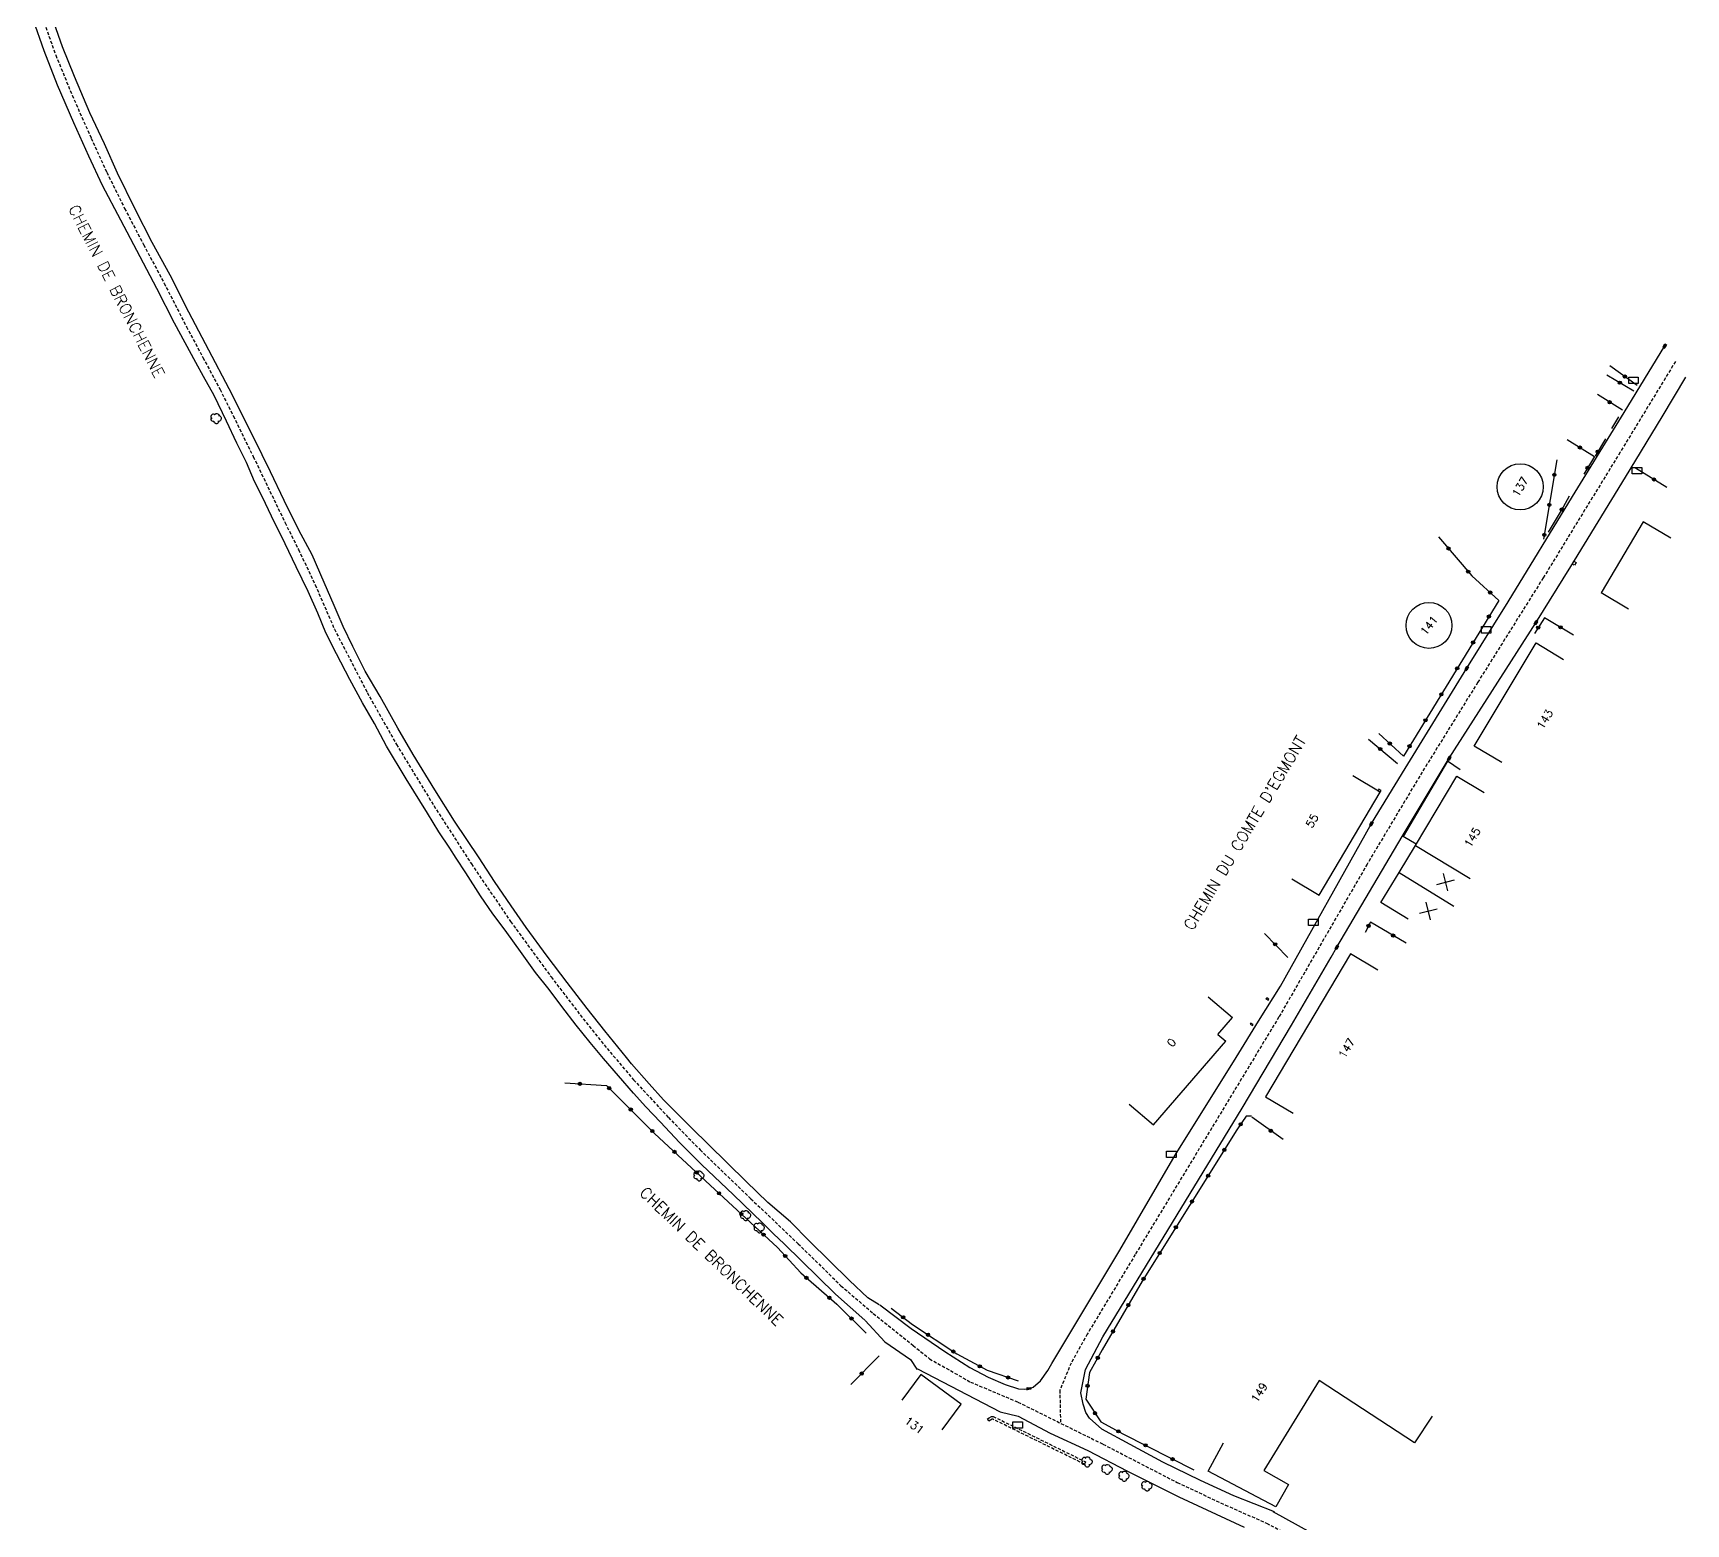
# Model space of a CAD drawing. Header units: millimetres. Extents: x 114000 to 115000, y 153000 to 154000.
# Drawn here: x 114458.1 to 114716.3, y 153521.8 to 153754.6 of the extents above; entities that cross this region are included whole.
import ezdxf
from ezdxf.enums import TextEntityAlignment as Align

# ---------------------------------------------------------------- set-up
doc = ezdxf.new("R2010")
doc.units = ezdxf.units.MM
doc.linetypes.add('DASHED', pattern=[0.75, 0.5, -0.25])
doc.layers.get('0').update_dxf_attribs({"linetype": 'CONTINUOUS'})
for name, color, linetype in [('W0001', 6, 'DASHED'), ('W0008', 7, 'CONTINUOUS'), ('W0100', 7, 'CONTINUOUS'), ('W0105', 7, 'CONTINUOUS'), ('W0112', 1, 'DASHED'), ('W0300', 7, 'CONTINUOUS'), ('W0322', 7, 'CONTINUOUS'), ('W0400', 7, 'CONTINUOUS'), ('W0989', 7, 'CONTINUOUS'), ('W0991', 7, 'CONTINUOUS'), ('W1102', 7, 'CONTINUOUS'), ('W1471', 7, 'CONTINUOUS')]:
    doc.layers.add(name, color=color, linetype=linetype)
doc.styles.get("Standard").update_dxf_attribs({"font": 'romans.shx', "width": 0.85})

# ---------------------------------------------------------------- blocks, each defined once
blk = doc.blocks.new('T400')
for p, q in [((-0.15, 0.3), (0.15, 0.3)), ((-0.15, -0.25), (-0.15, 0.3)), ((-0.15, 0.15), (0.15, 0.15)), ((-0.15, 0), (0.15, 0)), ((0.15, 0.3), (0.15, -0.25)), ((-0.15, -0.15), (0.15, -0.15)), ((-0.15, -0.25), (-0.15, -0.3)), ((-0.15, -0.3), (0.15, -0.3)), ((0.15, -0.3), (0.15, -0.25))]:
    blk.add_line(p, q)
blk = doc.blocks.new('T300')
for p, q in [((-0.8, 0.51), (-0.86, 0.34)), ((-0.86, 0.34), (-0.86, 0.17)), ((-0.86, 0.17), (-0.74, 0.06)), ((-0.69, 0.63), (-0.8, 0.51)), ((-0.8, -0.06), (-0.74, 0.06)), ((-0.74, 0.06), (-0.69, 0.11)), ((-0.57, 0.69), (-0.69, 0.63)), ((-0.46, 0.69), (-0.57, 0.69)), ((-0.29, 0.63), (-0.46, 0.69)), ((-0.29, 0.63), (-0.17, 0.74)), ((-0.23, 0.57), (-0.29, 0.63)), ((-0.17, 0.74), (-0.06, 0.8)), ((-0.06, 0.8), (0.06, 0.8)), ((0.06, 0.8), (0.23, 0.74)), ((0.23, 0.74), (0.34, 0.63)), ((0.34, 0.63), (0.4, 0.51)), ((0.46, 0.46), (0.34, 0.46)), ((0.4, 0.51), (0.4, 0.46)), ((0.57, 0.4), (0.46, 0.46)), ((0.57, 0.4), (0.69, 0.29)), ((0.69, 0.29), (0.74, 0.17)), ((0.74, 0.06), (0.69, -0.17)), ((0.74, 0.17), (0.74, 0.06)), ((-0.8, -0.17), (-0.8, -0.06)), ((-0.8, -0.23), (-0.8, -0.17)), ((-0.74, -0.34), (-0.8, -0.23)), ((-0.69, -0.4), (-0.74, -0.34)), ((-0.51, -0.46), (-0.69, -0.4)), ((-0.4, -0.46), (-0.51, -0.46)), ((-0.4, -0.46), (-0.34, -0.46)), ((-0.34, -0.46), (-0.34, -0.4)), ((-0.34, -0.51), (-0.34, -0.46)), ((-0.29, -0.63), (-0.34, -0.51)), ((-0.17, -0.74), (-0.29, -0.63)), ((-0.06, -0.8), (-0.17, -0.74)), ((0.06, -0.8), (-0.06, -0.8)), ((0.17, -0.74), (0.06, -0.8)), ((0.23, -0.69), (0.17, -0.74)), ((0.29, -0.46), (0.23, -0.46)), ((0.29, -0.63), (0.23, -0.69)), ((0.46, -0.4), (0.29, -0.46)), ((0.34, -0.51), (0.29, -0.63)), ((0.34, -0.51), (0.34, -0.46)), ((0.57, -0.34), (0.46, -0.4)), ((0.63, -0.29), (0.57, -0.34)), ((0.69, -0.17), (0.63, -0.29))]:
    blk.add_line(p, q)
blk = doc.blocks.new('T1471')
at = {"color": 0, "linetype": 'Continuous', "flags": 128}
blk.add_lwpolyline([(-0.75, -0.5), (-0.75, 0.5), (0.75, 0.5), (0.75, -0.5), (-0.75, -0.5)], dxfattribs=at)
blk = doc.blocks.new('t991o')
at = {"color": 0, "linetype": 'Continuous'}
for p, q in [((-1, 1), (1, -1)), ((-1, -1), (1, 1))]:
    blk.add_line(p, q, dxfattribs=at)
blk = doc.blocks.new('t322o')
at = {"color": 0, "linetype": 'Continuous'}
for radius in [0.25, 0.15]:
    blk.add_circle((0, 0), radius, dxfattribs=at)

msp = doc.modelspace()

# ---------------------------------------------------------------- linework, layer by layer
at = {"layer": 'W0001'}
for points in [[(114459.33, 153757.66), (114461.66, 153751.2), (114464.23, 153744.91), (114467.2, 153738.21), (114469.63, 153732.9), (114472.42, 153727.25), (114475.37, 153721.61), (114478.59, 153715.58), (114482.07, 153708.78), (114484.66, 153703.96), (114487.32, 153698.98), (114489.39, 153694.84), (114492.51, 153688.49), (114497.48, 153678.17), (114499.58, 153673.98), (114502.18, 153668.48), (114505.19, 153661.55), (114510.32, 153651.64), (114514.86, 153643.56), (114520.71, 153633.99), (114526.58, 153624.89), (114532.71, 153615.89), (114539.03, 153607.25), (114543.59, 153601.3), (114547.77, 153596.08), (114551.91, 153591.2), (114557.35, 153585.3), (114562.31, 153580.25), (114570.23, 153572.61), (114577.61, 153565.58), (114584.3, 153559.03), (114589.36, 153554.69), (114595.58, 153549.69), (114598.14, 153547.62), (114604.53, 153543.98), (114611.95, 153540.85), (114625.23, 153534.28), (114636.81, 153528.3), (114644.35, 153524.78), (114650.78, 153521.94), (114657.65, 153518.37)], [(114714.63, 153703.34), (114706, 153689.17), (114693.98, 153669.55), (114683.77, 153653.25), (114675.08, 153639.23), (114666.49, 153624.86), (114652.7, 153600.99), (114630.26, 153563.89), (114622.78, 153551.48), (114620.26, 153546.95), (114618.49, 153542.71), (114618.59, 153537.57)]]:
    msp.add_lwpolyline(points, dxfattribs=at)
at = {"layer": 'W0008'}
for points in [[(114588.01, 153553.62), (114583.45, 153557.73), (114575.42, 153565.55), (114573.78, 153567.15), (114572.06, 153568.85), (114567.45, 153573.28), (114562.57, 153577.88), (114559.11, 153581.4), (114556.1, 153584.56), (114553.83, 153586.98), (114551.91, 153589.07), (114547.2, 153594.49), (114545.12, 153597.01), (114542.93, 153599.73), (114540.72, 153602.6), (114538.71, 153605.27), (114536.62, 153607.94), (114534.53, 153610.85), (114531.87, 153614.53), (114529.95, 153617.1), (114528.02, 153619.93), (114525.7, 153623.48), (114524.18, 153625.79), (114523.21, 153627.34), (114521.48, 153629.91), (114519.72, 153632.84), (114516.41, 153638.19), (114513.32, 153643.26), (114511.43, 153646.8), (114509.55, 153650.07), (114507.6, 153653.71), (114505.52, 153657.68), (114503.86, 153660.95), (114502.61, 153664.06), (114501.07, 153667.43), (114499.19, 153671.27), (114497.51, 153674.87), (114495.36, 153679.17), (114493.96, 153682.18), (114492.73, 153684.59), (114491.43, 153687.55), (114489.93, 153690.57), (114488.32, 153694.01), (114486.38, 153698.02), (114484.76, 153701.01), (114483.56, 153703.17), (114480.19, 153709.33), (114477.47, 153714.74), (114474.83, 153719.71), (114471.82, 153725.39), (114468.96, 153730.83), (114466.83, 153735.4), (114464.49, 153740.62), (114461.95, 153746.52), (114459.85, 153751.85), (114458.12, 153756.76)], [(114590.27, 153556.03), (114588.5, 153557.13), (114585.65, 153559.84), (114579.38, 153565.99), (114576.43, 153569.02), (114572.89, 153572.03), (114569.52, 153575.32), (114563.6, 153581.06), (114561, 153583.64), (114556.57, 153588.07), (114554.34, 153590.56), (114551.6, 153593.68), (114550.83, 153594.65), (114547.4, 153598.82), (114544.69, 153602.3), (114541.53, 153606.38), (114538.43, 153610.46), (114535.16, 153614.98), (114532.8, 153618.37), (114530.19, 153622.16), (114527.77, 153625.83), (114523.93, 153631.59), (114520.88, 153636.46), (114517.51, 153641.96), (114515.09, 153646.07), (114512.33, 153651.03), (114510.01, 153654.98), (114508.07, 153658.82), (114506.57, 153661.98), (114505.13, 153665.23), (114503.6, 153668.84), (114501.69, 153673.17), (114499.65, 153677.03), (114497.33, 153681.66), (114495.21, 153686.13), (114492.62, 153691.41), (114488.73, 153699.06), (114485.57, 153705.14), (114482.44, 153711.05), (114479.52, 153716.83), (114476.74, 153721.94), (114474.04, 153727.13), (114471.32, 153732.76), (114469.26, 153737.31), (114466.97, 153742.16), (114464.59, 153747.83), (114462.7, 153752.5), (114460.4, 153758.99)], [(114590.37, 153556.02), (114595.28, 153552.35), (114600.54, 153548.75), (114604.43, 153546.28), (114607.28, 153544.76), (114609.96, 153543.59), (114612.02, 153542.93), (114613, 153542.88), (114613.63, 153542.96), (114614.31, 153543.18), (114615.48, 153544.16), (114616.64, 153545.77), (114617.26, 153546.89), (114627.88, 153564.57), (114636.53, 153579.39), (114646.03, 153594.64), (114649.53, 153600.31), (114652.94, 153605.82), (114667.16, 153631.18), (114672.42, 153639.79), (114682.05, 153655.44), (114688.5, 153665.8), (114698.54, 153682.24), (114706.63, 153695.36), (114711.71, 153703.66), (114712.97, 153705.77)], [(114657.73, 153520.45), (114651.83, 153523.72), (114652.01, 153523.73), (114645.69, 153526.24), (114640.46, 153528.63), (114634.6, 153531.45), (114629.5, 153534.21), (114625.03, 153536.62), (114623.14, 153538.33), (114622.53, 153539.25), (114622.13, 153540.54), (114621.75, 153542.3), (114622.5, 153545.93), (114625.22, 153551.03), (114646.99, 153586.74), (114654.65, 153599.69), (114660.88, 153610.35), (114661.75, 153611.88), (114671.95, 153629.19), (114679.31, 153641.39), (114692.84, 153662.56), (114698.28, 153671.32), (114706.82, 153685.3), (114712.59, 153694.72), (114716.28, 153700.9)], [(114588.06, 153553.57), (114591.14, 153550.26), (114595.15, 153547.52), (114596.17, 153545.98), (114596.24, 153546.02), (114609.19, 153539.35), (114611.99, 153538.65), (114616.98, 153536), (114622.88, 153533.28), (114629.04, 153530.07), (114637.09, 153526.06), (114647.29, 153521.32)]]:
    msp.add_lwpolyline(points, dxfattribs=at)
at = {"layer": 'W0100'}
for p, q in [((114709.62, 153678.32), (114703.02, 153667.21)), ((114713.92, 153675.76), (114709.62, 153678.32)), ((114707.32, 153664.66), (114703.02, 153667.21)), ((114641.67, 153604.15), (114645.46, 153600.89)), ((114643.19, 153598.26), (114645.46, 153600.89)), ((114643.19, 153598.26), (114644.4, 153597.22)), ((114650.35, 153530.16), (114654.19, 153528))]:
    msp.add_line(p, q, dxfattribs=at)
for points in [[(114687.51, 153640.73), (114683.22, 153643.3), (114692.89, 153659.39), (114697.17, 153656.82)], [(114654.71, 153622.55), (114659.01, 153620), (114668.54, 153636.11), (114664.24, 153638.65)], [(114672.89, 153616.24), (114668.63, 153618.85), (114671.49, 153623.53), (114674.02, 153627.75), (114680.49, 153638.58), (114684.78, 153636.02)], [(114668.18, 153608.3), (114663.89, 153610.85), (114650.63, 153588.52), (114654.93, 153585.97)], [(114629.32, 153587.39), (114633.11, 153584.13), (114644.4, 153597.22)], [(114600.11, 153536.51), (114603.08, 153540.53), (114596.8, 153545.18), (114593.83, 153541.16)], [(114676.64, 153538.68), (114673.9, 153534.5), (114659.02, 153544.25), (114650.35, 153530.16)], [(114654.19, 153528), (114652.22, 153524.5), (114641.68, 153530.09), (114644.03, 153534.51)]]:
    msp.add_lwpolyline(points, dxfattribs=at)
at = {"layer": 'W0105'}
msp.add_line((114674.15, 153627.96), (114672.11, 153629.17), dxfattribs=at)
msp.add_lwpolyline([(114681.01, 153639.58), (114679.06, 153640.93), (114672.11, 153629.17)], dxfattribs=at)
at = {"layer": 'W0112'}
for p, q in [((114698.51, 153671.72), (114698.78, 153672.17)), ((114698.78, 153672.17), (114699.12, 153671.96)), ((114668.68, 153636.35), (114668.34, 153636.55)), ((114668.54, 153636.1), (114668.68, 153636.35)), ((114651.14, 153603.78), (114650.8, 153604)), ((114651.01, 153603.6), (114651.14, 153603.78)), ((114648.68, 153599.82), (114648.34, 153600.03)), ((114648.56, 153599.64), (114648.68, 153599.82)), ((114608.07, 153538.62), (114622.52, 153531.52))]:
    msp.add_line(p, q, dxfattribs=at)
for points in [[(114699.12, 153671.96), (114698.85, 153671.52), (114698.51, 153671.72)], [(114668.34, 153636.55), (114668.2, 153636.3), (114668.54, 153636.1)], [(114650.8, 153604), (114650.68, 153603.82), (114651.01, 153603.6)], [(114648.34, 153600.03), (114648.22, 153599.85), (114648.56, 153599.64)], [(114607.19, 153538.22), (114607.46, 153538.39), (114607.82, 153538.58), (114608.07, 153538.62)], [(114607.66, 153538.05), (114607.41, 153537.89), (114607.19, 153538.22)], [(114622.52, 153531.52), (114622.34, 153531.16), (114608.01, 153538.2), (114607.94, 153538.19), (114607.66, 153538.05)]]:
    msp.add_lwpolyline(points, dxfattribs=at)
at = {"layer": 'W0322'}
for p, q in [((114708.68, 153699.6), (114704.4, 153702.68)), ((114703.93, 153701.27), (114708.14, 153698.74)), ((114706.39, 153695.73), (114702.47, 153698.17)), ((114705.76, 153694.73), (114704.65, 153692.9)), ((114703.7, 153691.29), (114702.09, 153688.57)), ((114696.11, 153687.99), (114694.06, 153675.58)), ((114713.32, 153683.68), (114708.39, 153686.69)), ((114666.72, 153644.36), (114671.24, 153640.59)), ((114650.47, 153614.05), (114654.12, 153610.29)), ((114653.37, 153581.84), (114648.48, 153585.34)), ((114585.87, 153543.62), (114590.26, 153548.06))]:
    msp.add_line(p, q, dxfattribs=at)
for points in [[(114697.71, 153691.17), (114702, 153688.5), (114700.31, 153685.74)], [(114698.03, 153682.33), (114697.11, 153680.61), (114694.78, 153676.71)], [(114677.66, 153675.95), (114682.84, 153669.87), (114687.05, 153666.04), (114672.16, 153641.7), (114668.3, 153645.28)], [(114698.73, 153660.63), (114694.18, 153663.34), (114692.62, 153660.88)], [(114672.59, 153612.49), (114667, 153615.78), (114666.2, 153614.18)], [(114541.16, 153590.71), (114547.69, 153590.29), (114555.2, 153582.82), (114563.9, 153574.73), (114574.38, 153565), (114578.03, 153561.03), (114583.64, 153556.13), (114588.26, 153551.64)], [(114648.45, 153585.51), (114647.57, 153585.48), (114646.14, 153583.36), (114631.34, 153559.73), (114625.12, 153549.01), (114623.12, 153545.48), (114622.53, 153541.29), (114624.88, 153537.78), (114628.45, 153535.84), (114639.41, 153530.26)], [(114592.13, 153555.54), (114595.47, 153552.98), (114602.39, 153548.4), (114607.13, 153545.82), (114612, 153544.15)]]:
    msp.add_lwpolyline(points, dxfattribs=at)
at = {"layer": 'W1102'}
for p, q in [((114674.02, 153627.75), (114682.6, 153622.61)), ((114671.49, 153623.53), (114680.02, 153618.3))]:
    msp.add_line(p, q, dxfattribs=at)
for centre, radius in [((114690.39, 153683.77), 3.6), ((114676.15, 153662.13), 3.59)]:
    msp.add_circle(centre, radius, dxfattribs=at)

# ---------------------------------------------------------------- block references
at = {"layer": 'W0300'}
for p in [(114486.76, 153694.42), (114562.16, 153576.17), (114569.44, 153569.97), (114571.58, 153568.05), (114622.78, 153531.49), (114625.9, 153530.33), (114628.55, 153529.25), (114632.13, 153527.72)]:
    msp.add_blockref('T300', p, dxfattribs=at)
at = {"layer": 'W0322'}
for p, rotation in [((114705.97, 153700.04), 328.9602416104079), ((114706.75, 153700.99), 144.2793617725977), ((114704.37, 153696.98), 148.1273408614009), ((114699.72, 153689.92), 328.0748507691012), ((114702.49, 153689.25), 239.3875189713102), ((114700.92, 153686.74), 238.4203941259123), ((114695.72, 153685.65), 260.6259291306959), ((114711.29, 153684.92), 148.4848216706559), ((114694.95, 153680.96), 260.6259291306959), ((114696.89, 153680.24), 239.1403400441978), ((114694.17, 153676.28), 260.6259291306959), ((114679.2, 153674.14), 310.4784192738444), ((114682.28, 153670.53), 310.4784192738444), ((114685.72, 153667.26), 317.73641529089), ((114685.51, 153663.53), 238.5339202763265), ((114693.2, 153661.79), 237.3689095753868), ((114696.69, 153661.84), 149.2255389100468), ((114683.04, 153659.48), 238.5339202763265), ((114680.56, 153655.43), 238.5339202763265), ((114678.08, 153651.38), 238.5339202763265), ((114675.6, 153647.32), 238.5339202763265), ((114668.54, 153642.84), 320.1681592287164), ((114670.02, 153643.68), 137.164444495488), ((114673.12, 153643.27), 238.5339202763265), ((114666.71, 153615.21), 243.5208584219021), ((114652.12, 153612.34), 314.118358030003), ((114670.54, 153613.7), 149.5648785827565), ((114543.53, 153590.55), 356.3123415363948), ((114548.1, 153589.88), 315.1569650419082), ((114551.47, 153586.53), 315.1569650419082), ((114646.73, 153584.23), 235.9551082516935), ((114651.44, 153583.22), 144.3837599834962), ((114554.84, 153583.18), 315.1569650419082), ((114558.3, 153579.93), 317.070612163077), ((114644.18, 153580.23), 237.935820061435), ((114561.78, 153576.7), 317.070612163077), ((114641.66, 153576.2), 237.935820061435), ((114565.26, 153573.46), 317.1357459159712), ((114639.14, 153572.18), 237.935820061435), ((114568.74, 153570.23), 317.1357459159712), ((114636.62, 153568.15), 237.935820061435), ((114572.22, 153567), 317.1357459159712), ((114575.6, 153563.67), 312.6254206905799), ((114634.09, 153564.13), 237.935820061435), ((114578.91, 153560.26), 318.8358606729248), ((114631.57, 153560.1), 237.935820061435), ((114582.49, 153557.14), 318.8358606729248), ((114629.18, 153556), 239.8954940125777), ((114585.95, 153553.89), 315.8367347041676), ((114594.01, 153554.09), 322.6180438665162), ((114597.9, 153551.37), 326.5129102930638), ((114626.79, 153551.89), 239.8954940125777), ((114601.86, 153548.75), 326.5129102930638), ((114624.42, 153547.77), 240.3757100762777), ((114587.54, 153545.31), 45.34373961227566), ((114606.01, 153546.43), 331.4031254596779), ((114610.41, 153544.69), 341.0761992638378), ((114622.82, 153543.39), 261.9903379365711), ((114623.99, 153539.11), 303.8294064242006), ((114627.65, 153536.28), 331.5493686824905), ((114631.87, 153534.1), 333.0016990483549), ((114636.1, 153531.94), 333.0016990483549)]:
    msp.add_blockref('t322o', p, dxfattribs=dict(at, rotation=rotation))
at = {"layer": 'W0400'}
for p, rotation in [((114712.97, 153705.77), 329.1947593691511), ((114692.84, 153662.56), 147.4255218505859), ((114682.05, 153655.44), 328.3926811215852), ((114679.31, 153641.39), 148.8907127380371), ((114667.16, 153631.18), 330.7168235773597), ((114661.75, 153611.88), 150.2563743591309), ((114613.63, 153542.96), 277.419182779029)]:
    msp.add_blockref('T400', p, dxfattribs=dict(at, rotation=rotation))
at = {"layer": 'W0991'}
for p, rotation in [((114678.76, 153622.04), 59.05917872158443), ((114676.03, 153617.53), 58.49344618663618)]:
    msp.add_blockref('t991o', p, dxfattribs=dict(at, rotation=rotation))
at = {"layer": 'W1471'}
for p in [(114708.09, 153700.39), (114708.62, 153686.3), (114685.08, 153661.44), (114658.07, 153615.75), (114635.92, 153579.53), (114611.92, 153537.26)]:
    msp.add_blockref('T1471', p, dxfattribs=at)

# ---------------------------------------------------------------- texts
at = {"layer": 'W0989'}
for s, rotation, p in [('CHEMIN DE BRONCHENNE', 297.0733, (114471.17, 153714.32)), ("CHEMIN DU COMTE D'EGMONT", 59.133, (114647.39, 153629.74)), ('CHEMIN DE BRONCHENNE', 316.0129, (114564.09, 153563.63))]:
    msp.add_text(s, height=1.75, rotation=rotation, dxfattribs=at).set_placement(p, align=Align.MIDDLE)
at = {"layer": 'W0991'}
for s, rotation, p in [('137', 59.1279, (114690.39, 153683.77)), ('141', 51.4023, (114676.15, 153662.13)), ('143', 59.0082, (114694.24, 153647.48)), ('55', 59.3765, (114657.89, 153631.63)), ('145', 59.1704, (114682.93, 153629.03)), ('0', 52.5338, (114635.92, 153597)), ('147', 59.3015, (114663.28, 153596.11)), ('149', 58.3809, (114649.64, 153542.35)), ('131', 323.471, (114595.78, 153537.23))]:
    msp.add_text(s, height=1.25, rotation=rotation, dxfattribs=at).set_placement(p, align=Align.MIDDLE)

doc.saveas('drawing.dxf')
